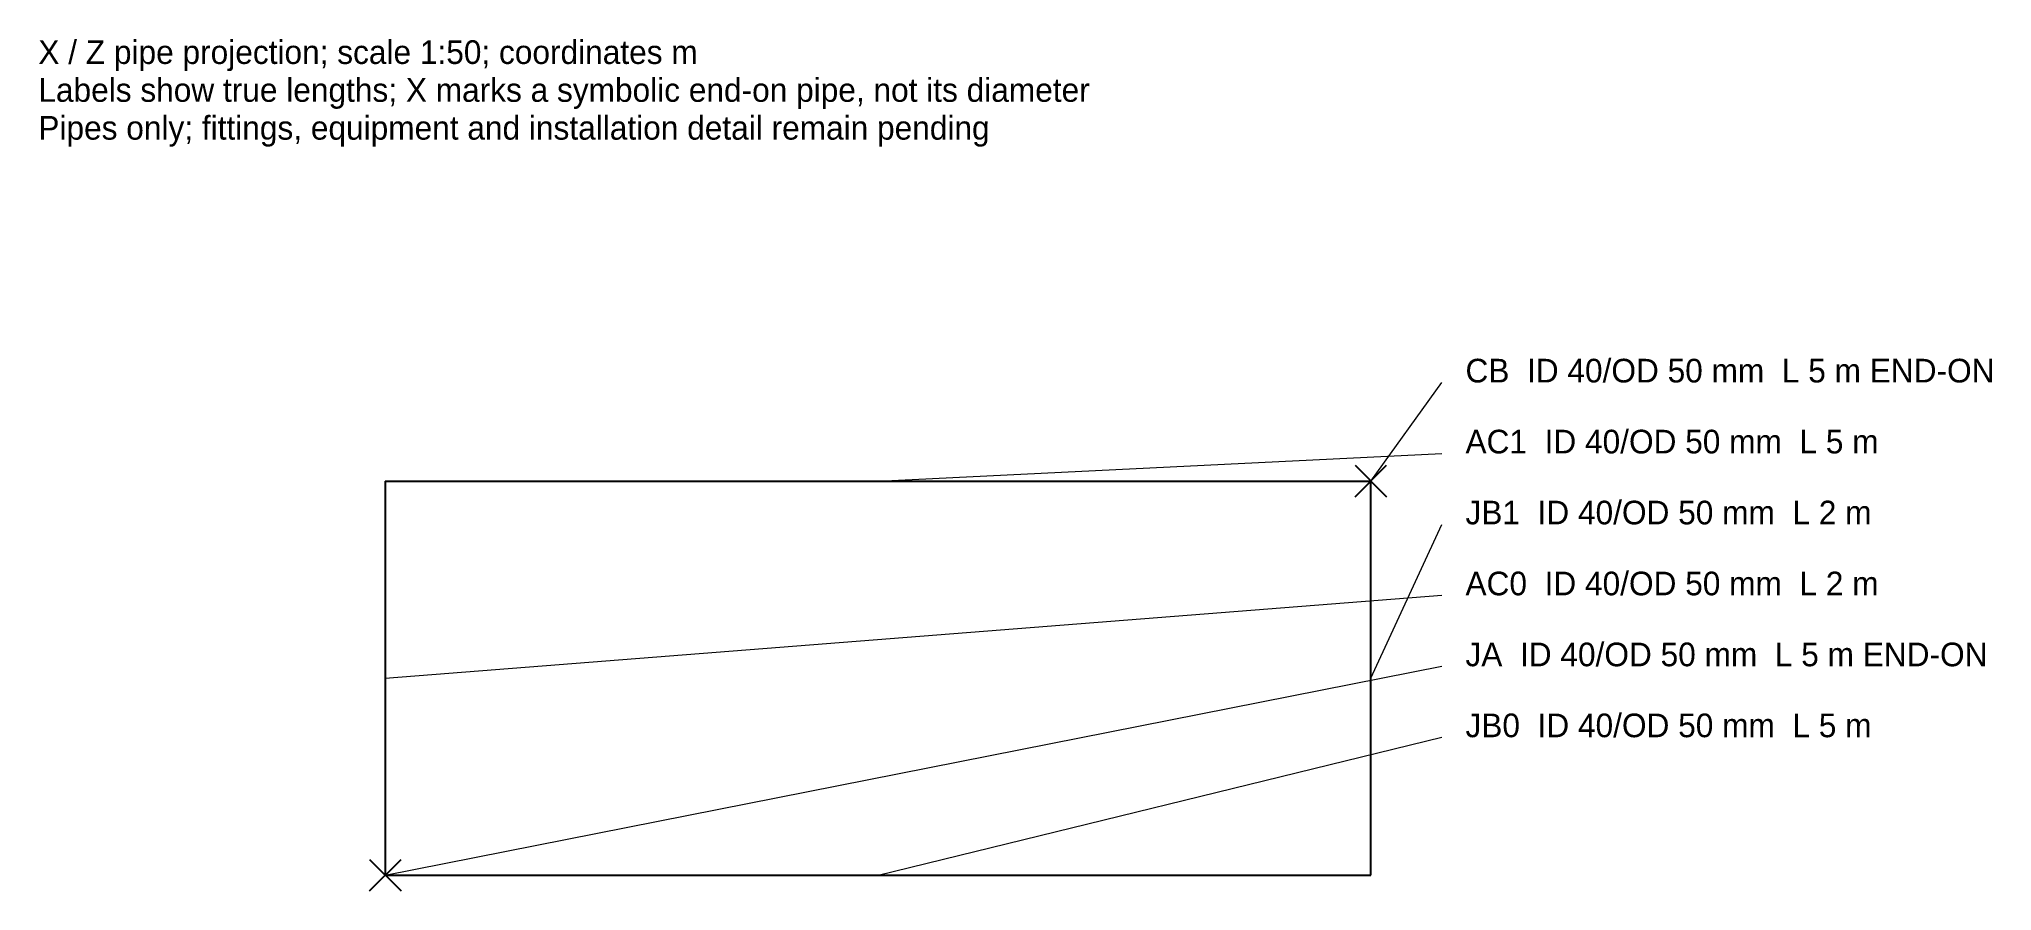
# Model space of a CAD drawing. Header units: metres. Extents: x 0.24 to 10.15, y 0.92 to 5.24.
import ezdxf

# ---------------------------------------------------------------- set-up
doc = ezdxf.new("R2010")
doc.units = ezdxf.units.M
for name, color, linetype, lineweight in [('BSA_END_ON', 2, 'Continuous', 25), ('BSA_LABEL', 7, 'Continuous', 18), ('BSA_LEADER', 8, 'Continuous', 9), ('BSA_PIPE_AXIS', 4, 'Continuous', 25)]:
    doc.layers.add(name, color=color, linetype=linetype, lineweight=lineweight)

msp = doc.modelspace()

# ---------------------------------------------------------------- linework, layer by layer
at = {"layer": 'BSA_END_ON'}
for p, q in [((6.92, 3.08), (7.08, 2.92)), ((6.92, 2.92), (7.08, 3.08)), ((1.92, 1.08), (2.08, 0.92)), ((1.92, 0.92), (2.08, 1.08))]:
    msp.add_line(p, q, dxfattribs=at)
at = {"layer": 'BSA_LEADER'}
for p, q in [((7, 3), (7.36, 3.5)), ((4.5, 3), (7.36, 3.14)), ((7, 2), (7.36, 2.78)), ((2, 2), (7.36, 2.42)), ((2, 1), (7.36, 2.06)), ((4.5, 1), (7.36, 1.7))]:
    msp.add_line(p, q, dxfattribs=at)
at = {"layer": 'BSA_PIPE_AXIS'}
for p, q in [((2, 3), (7, 3)), ((2, 3), (2, 1)), ((7, 1), (7, 3)), ((2, 1), (7, 1))]:
    msp.add_line(p, q, dxfattribs=at)

# ---------------------------------------------------------------- texts
at = {"layer": 'BSA_LABEL'}
for s, p in [('X / Z pipe projection; scale 1:50; coordinates m', (0.24, 5.116)), ('Labels show true lengths; X marks a symbolic end-on pipe, not its diameter', (0.24, 4.924)), ('Pipes only; fittings, equipment and installation detail remain pending', (0.24, 4.732)), ('CB  ID 40/OD 50 mm  L 5 m END-ON', (7.48, 3.5)), ('AC1  ID 40/OD 50 mm  L 5 m', (7.48, 3.14)), ('JB1  ID 40/OD 50 mm  L 2 m', (7.48, 2.78)), ('AC0  ID 40/OD 50 mm  L 2 m', (7.48, 2.42)), ('JA  ID 40/OD 50 mm  L 5 m END-ON', (7.48, 2.06)), ('JB0  ID 40/OD 50 mm  L 5 m', (7.48, 1.7))]:
    msp.add_text(s, height=0.12, dxfattribs=at).set_placement(p)

doc.saveas('drawing.dxf')
